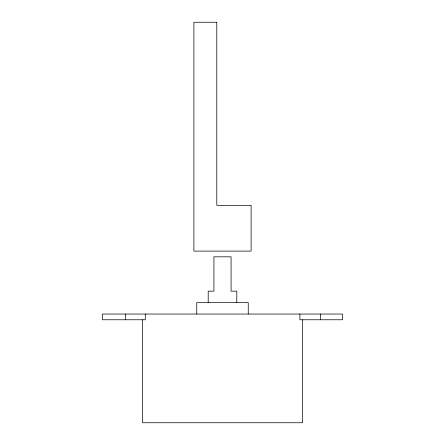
<?xml version="1.0" encoding="UTF-8"?>
<svg xmlns="http://www.w3.org/2000/svg" width="445" height="445" viewBox="0 0 445 445"><rect width="100%" height="100%" fill="white"/><g stroke="black" fill="none" stroke-linecap="round" stroke-linejoin="round"><path stroke-width="0.67" d="M142.439 319.766L142.439 422.75L302.561 422.75L302.561 319.766M320.372 314.042L320.372 319.766M299.902 314.042L299.902 319.766L342.55 319.766L342.55 314.042L102.45 314.042L102.45 319.766L145.276 319.766L145.276 314.042M248.249 314.042L248.249 302.6L196.751 302.6L196.751 314.042M236.801 302.6L236.801 291.158L231.083 291.158L231.083 256.826L213.917 256.826L213.917 291.158L208.199 291.158L208.199 302.6M125.618 314.042L125.618 319.766M216.776 22.25L193.892 22.25L193.892 251.108L251.108 251.108L251.108 205.334L216.776 205.334L216.776 22.25"/></g></svg>
